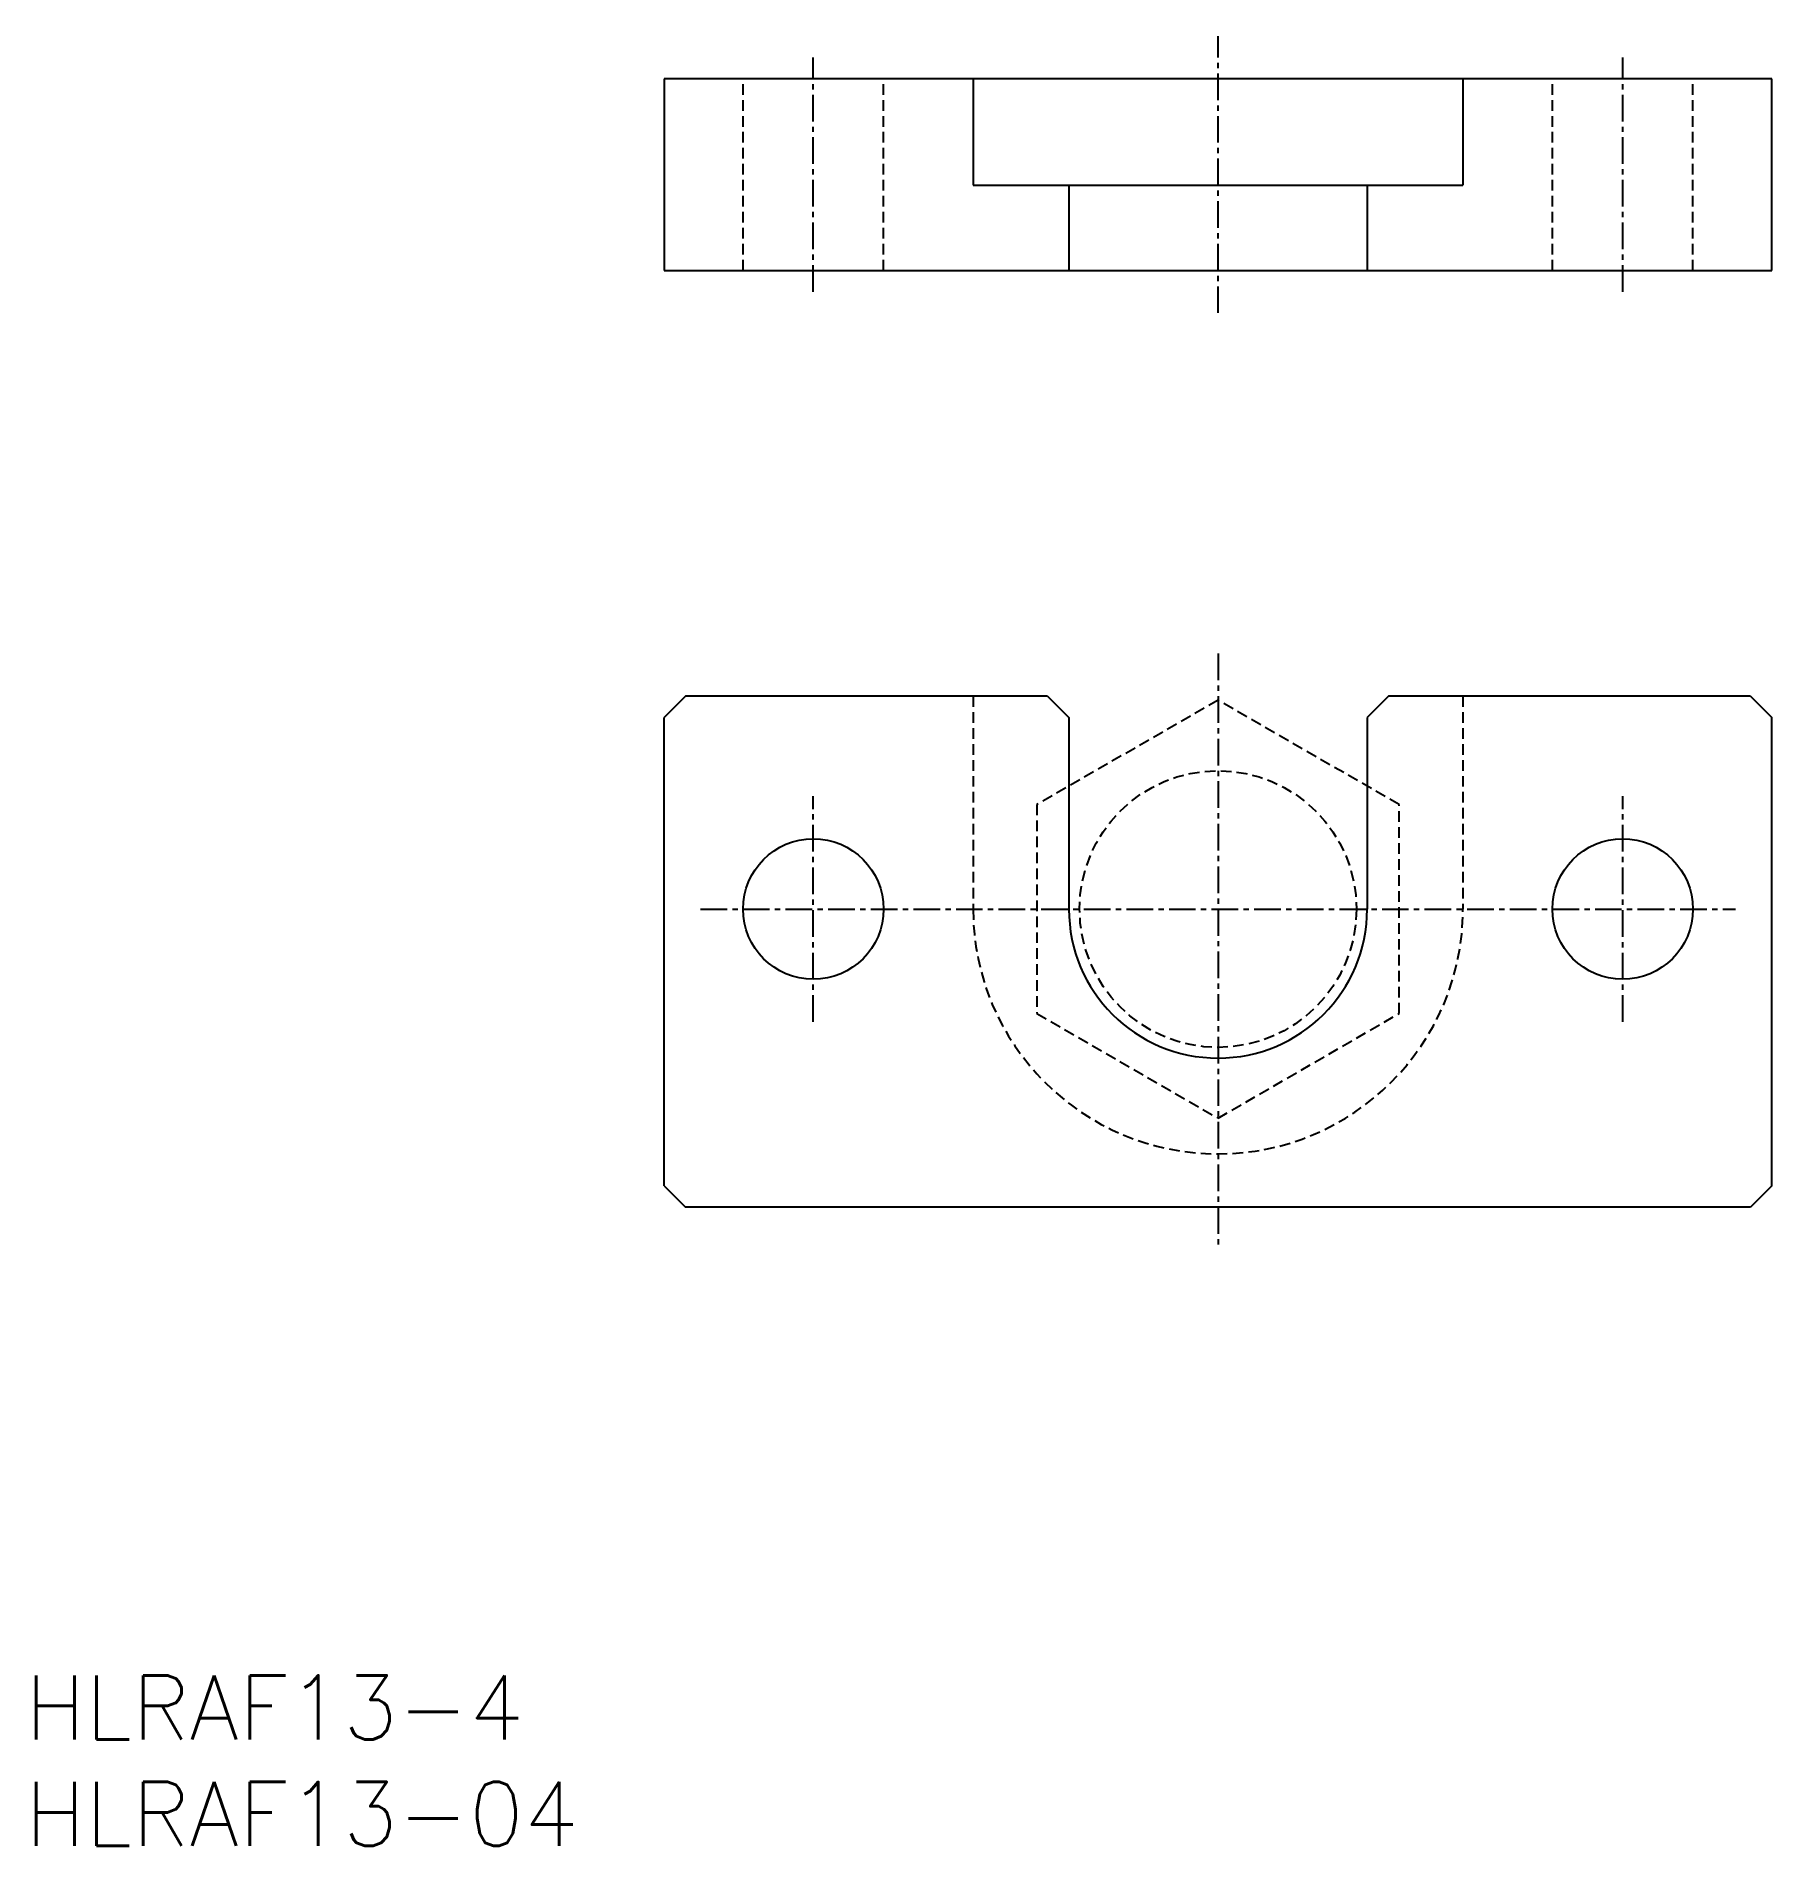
# Model space of a CAD drawing. Extents: x 0.5 to 82, y 0 to 85.
import ezdxf

# ---------------------------------------------------------------- set-up
doc = ezdxf.new("R2010")
doc.units = 0
doc.linetypes.add('CENTER', pattern=[2, 1.25, -0.25, 0.25, -0.25])
doc.linetypes.add('DASHED', pattern=[0.75, 0.5, -0.25])
doc.layers.get('0').update_dxf_attribs({"linetype": 'CONTINUOUS'})
doc.layers.add('CENTER', color=1, linetype='CENTER')
doc.styles.get("Standard").update_dxf_attribs({"font": 'txt.shx'})

# ---------------------------------------------------------------- blocks, each defined once
blk = doc.blocks.new('*U12')
at = {"color": 7, "linetype": 'CONTINUOUS'}
blk.add_text('HLRAF13-04', height=3, dxfattribs=at).set_placement((0, 0))
blk = doc.blocks.new('*U13')
at = {"color": 7, "linetype": 'CONTINUOUS'}
blk.add_text('HLRAF13-4', height=3, dxfattribs=at).set_placement((0, 5))

msp = doc.modelspace()

# ---------------------------------------------------------------- linework, layer by layer
at = {"color": 7, "linetype": 'CONTINUOUS'}
for p, q in [((82, 83), (30, 83)), ((30, 83), (30, 74)), ((44.5, 83), (44.5, 78)), ((67.5, 83), (67.5, 78)), ((82, 74), (82, 83)), ((44.5, 78), (67.5, 78)), ((49, 78), (49, 74)), ((63, 78), (63, 74)), ((30, 74), (82, 74)), ((31, 54), (30, 53)), ((48, 54), (31, 54)), ((48, 54), (49, 53)), ((64, 54), (63, 53)), ((81, 54), (64, 54)), ((81, 54), (82, 53)), ((30, 31), (30, 53)), ((49, 53), (49, 44)), ((63, 53), (63, 44)), ((82, 31), (82, 53)), ((30, 31), (31, 30)), ((82, 31), (81, 30)), ((81, 30), (31, 30))]:
    msp.add_line(p, q, dxfattribs=at)
at = {"color": 3, "linetype": 'DASHED'}
for p, q in [((33.7, 74), (33.7, 83)), ((40.3, 74), (40.3, 83)), ((71.7, 74), (71.7, 83)), ((78.3, 74), (78.3, 83)), ((44.5, 54), (44.5, 44)), ((56, 53.815), (47.5, 48.907)), ((64.5, 48.907), (56, 53.815)), ((67.5, 54), (67.5, 44)), ((47.5, 48.907), (47.5, 39.093)), ((64.5, 39.093), (64.5, 48.907)), ((47.5, 39.093), (56, 34.185)), ((56, 34.185), (64.5, 39.093))]:
    msp.add_line(p, q, dxfattribs=at)
msp.add_circle((56, 44), 6.5, dxfattribs=at)
at = {"color": 7, "linetype": 'CONTINUOUS'}
for centre in [(37, 44), (75, 44)]:
    msp.add_circle(centre, 3.3, dxfattribs=at)
at = {"color": 3, "linetype": 'DASHED'}
msp.add_arc((56, 44), 11.5, 180, 0, dxfattribs=at)
at = {"color": 7, "linetype": 'CONTINUOUS'}
msp.add_arc((56, 44), 7, 180, 0, dxfattribs=at)
at = {"layer": 'CENTER', "color": 1, "linetype": 'CENTER'}
for p, q in [((56, 72), (56, 85)), ((37, 73), (37, 84)), ((75, 73), (75, 84)), ((56, 56), (56, 28)), ((37, 38.7), (37, 49.3)), ((75, 38.7), (75, 49.3)), ((31.7, 44), (80.3, 44))]:
    msp.add_line(p, q, dxfattribs=at)

# ---------------------------------------------------------------- block references
at = {"color": 7, "linetype": 'CONTINUOUS'}
for name in ['*U13', '*U12']:
    msp.add_blockref(name, (0, 0), dxfattribs=at)

doc.saveas('drawing.dxf')
